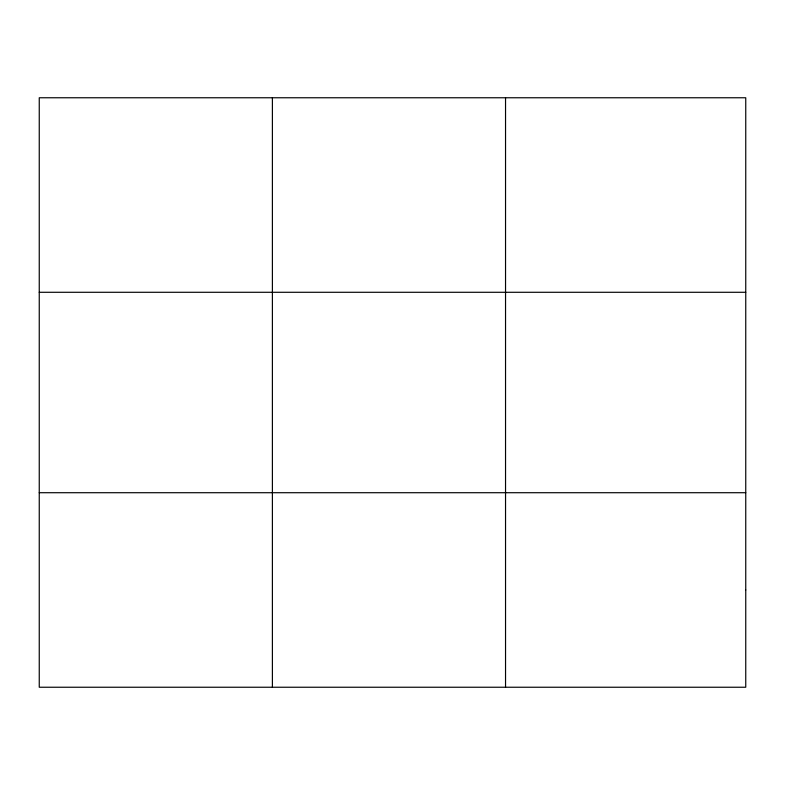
<?xml version="1.0" encoding="UTF-8"?>
<svg xmlns="http://www.w3.org/2000/svg" width="785" height="785" viewBox="0 0 785 785"><rect width="100%" height="100%" fill="white"/><g stroke="black" fill="none" stroke-linecap="round" stroke-linejoin="round"><path stroke-width="1.18" d="M272.395 97.762L272.395 687.238M505.54 97.762L505.54 687.238M39.25 292.285L745.75 292.285M39.25 492.715L745.75 492.715M745.75 589.977L745.75 687.238L39.25 687.238L39.25 97.762L745.75 97.762L745.75 589.977"/></g></svg>
